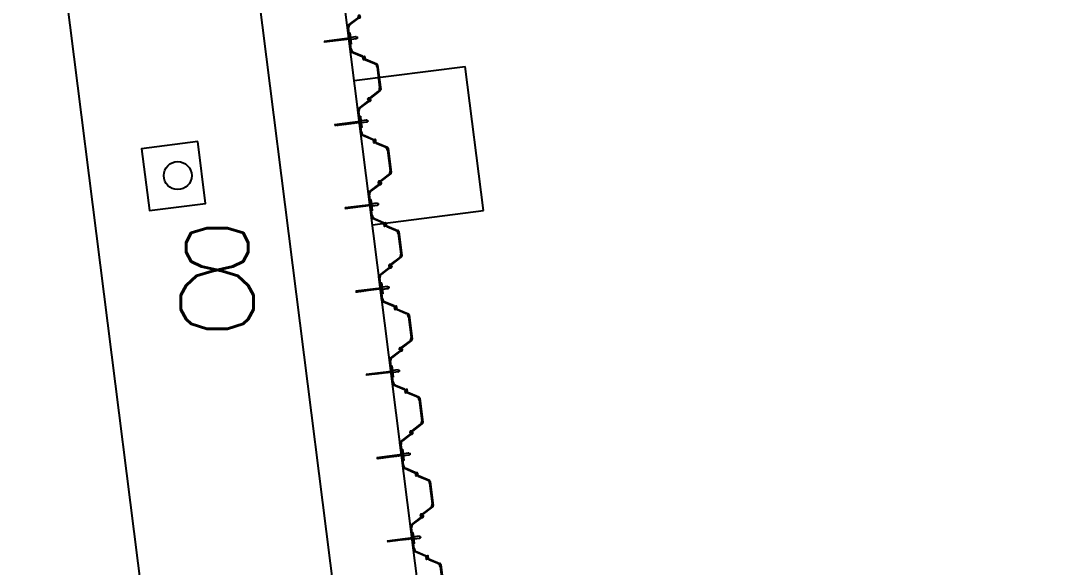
# Model space of a CAD drawing. Header units: inches. Extents: x 2621776591 to 2623670951, y 363331607 to 364354604.
# Drawn here: x 2622200070 to 2622218809, y 363773239 to 363782999 of the extents above; entities that cross this region are included whole.
import ezdxf

# ---------------------------------------------------------------- set-up
doc = ezdxf.new("R2010")
doc.units = ezdxf.units.IN
doc.header["$MEASUREMENT"] = 0
doc.linetypes.add('ACAD_ISO10W100', pattern=[18, 12, -3, 0, -3])
for name, color, linetype in [('BOLLARD', 1, 'Continuous'), ('Bollard Nos.', 7, 'Continuous'), ('DIM', 8, 'Continuous'), ('FENDER', 1, 'Continuous'), ('PIER', 7, 'Continuous'), ('SHEETPILE', 9, 'Continuous'), ('TEXT2', 1, 'Continuous')]:
    doc.layers.add(name, color=color, linetype=linetype)
doc.styles.add('ROMANS', font='romans')
pattern_1 = [(345, (493164.883786, 2793723.2724025), (0.0024652514046, 0.009200443495403), [])]

# ---------------------------------------------------------------- blocks, each defined once
blk = doc.blocks.new('AU25D')
at = {"color": 7}
for p, q in [((776, 28), (884, 213)), ((906, 225), (1344, 225)), ((938, 210), (1312, 210)), ((1474, 28), (1366, 213)), ((-18, 10), (-18, 3)), ((-8, 10), (-8, 8)), ((7, -7), (-7, 6)), ((-6, 22), (18, 22)), ((-5, 12), (15, 12)), ((23, -18), (20, 8)), ((32, -14), (30, 12)), ((718, -14), (720, 12)), ((727, -18), (730, 8)), ((756, 22), (732, 22)), ((755, 12), (735, 12)), ((757, 7), (743, -6)), ((743, -7), (757, 6)), ((750, 10), (755, 10)), ((758, 10), (758, 8)), ((768, 10), (768, 3)), ((773, 18), (770, -8)), ((782, 14), (780, -12)), ((786, 24), (873, 174)), ((1464, 24), (1377, 174)), ((1468, 14), (1470, -12)), ((1477, 18), (1480, -8)), ((1493, 7), (1507, -6)), ((1500, 10), (1495, 10)), ((0, -10), (5, -10)), ((26, -28), (134, -213)), ((36, -24), (123, -174)), ((724, -28), (616, -213)), ((714, -24), (627, -174)), ((732, -10), (732, -3)), ((742, -10), (742, -8)), ((744, -22), (768, -22)), ((750, -10), (745, -10)), ((745, -12), (765, -12)), ((1506, -22), (1482, -22)), ((1505, -12), (1485, -12)), ((1508, -10), (1508, -8)), ((1518, -10), (1518, -3)), ((594, -225), (156, -225)), ((562, -210), (188, -210))]:
    blk.add_line(p, q, dxfattribs=at)
at = {"color": 4, "linetype": 'ACAD_ISO10W100'}
for p, q in [((5, 0), (-5, 0)), ((0, 5), (0, -5)), ((755, 0), (745, 0)), ((750, 5), (750, -5)), ((750, 5), (750, -5)), ((750, -5), (750, 5)), ((1495, 0), (1505, 0)), ((1500, -5), (1500, 5))]:
    blk.add_line(p, q, dxfattribs=at)
at = {"color": 7}
for centre, radius, start, end in [((938, 135), 75, 90, 149.5537), ((906, 200), 25, 90, 149.5537), ((1312, 135), 75, 30.4463, 90), ((1344, 200), 25, 30.4463, 90), ((-6, 10), 12, 90, 180), ((-8, 3), 10, 180, 220.5383), ((-5, 10), 3, 90, 180), ((-5, 8), 3, 180, 228), ((15, 8), 5, 5.711, 90), ((18, 10), 12, 5.711, 90), ((732, 10), 12, 90, 174.289), ((735, 8), 5, 90, 174.289), ((742, -3), 10, 139.4617, 180), ((750, -10), 20, 90, 139.4617), ((755, 10), 3, 0, 90), ((755, 8), 2.13, 312, 90), ((756, 10), 12, 0, 90), ((755, 8), 3, 312, 0), ((758, 3), 10, 319.4617, 0), ((798, 16), 25, 149.5537, 174.289), ((807, 12), 25, 149.5537, 174.289), ((1443, 12), 25, 5.711, 30.4463), ((1452, 16), 25, 5.711, 30.4463), ((1495, 8), 2.13, 90, 228), ((1500, -10), 20, 40.5383, 90), ((1508, -3), 10, 0, 40.5383), ((0, 10), 20, 220.5383, 270), ((5, -8), 2.13, 270, 48), ((48, -16), 25, 185.711, 210.4463), ((57, -12), 25, 185.711, 210.4463), ((188, -135), 75, 210.4463, 270), ((562, -135), 75, 270, 329.5537), ((693, -12), 25, 329.5537, 354.289), ((702, -16), 25, 329.5537, 354.289), ((744, -10), 12, 180, 270), ((745, -8), 3, 132, 180), ((745, -10), 3, 180, 270), ((745, -8), 2.13, 132, 270), ((750, 10), 20, 270, 319.4617), ((765, -8), 5, 270, 354.289), ((768, -10), 12, 270, 354.289), ((1482, -10), 12, 185.711, 270), ((1485, -8), 5, 185.711, 270), ((1505, -10), 3, 270, 0), ((1506, -10), 12, 270, 0), ((1505, -8), 3, 0, 48), ((156, -200), 25, 210.4463, 270), ((594, -200), 25, 270, 329.5537)]:
    blk.add_arc(centre, radius, start, end, dxfattribs=at)
blk = doc.blocks.new('A$C571E2E11')
at = {"lineweight": 0}
h = blk.add_hatch(dxfattribs=at)
h.set_pattern_fill('ANSI31', color=9, scale=0.003, angle=300, style=0)
h.set_pattern_definition(pattern_1)
h.paths.add_polyline_path([(0.272, 0.386), (0.251, 0.399), (0, 0.014), (0.021, 0)])
h = blk.add_hatch(dxfattribs=at)
h.set_pattern_fill('ANSI31', color=9, scale=0.003, angle=300, style=0)
h.set_pattern_definition(pattern_1)
h.paths.add_polyline_path([(0.348, 0.503), (0.327, 0.517), (0.316, 0.5), (0.337, 0.486)])
at = {"color": 9, "lineweight": 0}
for points in [[(0.251, 0.399), (0, 0.014)], [(0.272, 0.386), (0.021, 0)], [(0.188, 0.464), (0.177, 0.447)], [(0.177, 0.447), (0.345, 0.338)], [(0.188, 0.464), (0.262, 0.416)], [(0.306, 0.507), (0.251, 0.423)], [(0.316, 0.5), (0.262, 0.416)], [(0.262, 0.416), (0.356, 0.355)], [(0.337, 0.486), (0.283, 0.402)], [(0.348, 0.479), (0.293, 0.396)], [(0.306, 0.507), (0.348, 0.479)], [(0.327, 0.517), (0.316, 0.5)], [(0.327, 0.517), (0.348, 0.503)], [(0.348, 0.503), (0.337, 0.486)], [(0.356, 0.355), (0.345, 0.338)], [(0, 0.014), (0.021, 0)]]:
    blk.add_lwpolyline(points, dxfattribs=at)
for centre, start, end in [((0.309, 0.488), 61.3563, 134.13), ((0.329, 0.475), 339.8269, 52.6006)]:
    blk.add_arc(centre, 0.0139, start, end, dxfattribs=at)
blk = doc.blocks.new('SHEETPILE')
at = {"color": 9, "xscale": 0.0009999999659256785, "yscale": 0.0009999999659256785, "zscale": 0.0009999999659256785, "rotation": 326.9660295775478}
for p in [(346.551, -225.077), (347.808, -225.894), (349.066, -226.712), (350.323, -227.53), (351.581, -228.347), (352.838, -229.165), (354.096, -229.983)]:
    blk.add_blockref('AU25D', p, dxfattribs=at)
at = {"color": 9, "lineweight": 30, "rotation": 359.9875883989228}
for p in [(346.489, -225.85, 0), (347.747, -226.668, 0), (349.004, -227.485, 0), (350.262, -228.303, 0), (351.519, -229.121, 0), (352.777, -229.939, 0), (354.034, -230.756, 0)]:
    blk.add_blockref('A$C571E2E11', p, dxfattribs=at)
blk = doc.blocks.new('A$C6b66f7a2')
at = {"layer": 'BOLLARD'}
blk.add_lwpolyline([(2622203227, 363780843), (2622202225, 363780716), (2622202365, 363779610), (2622203367, 363779737)], close=True, dxfattribs=at)
blk.add_circle((2622202870, 363780236), 250, dxfattribs=at)
at = {"layer": 'FENDER'}
for p, q in [((2622206022, 363781938), (2622208006, 363782188)), ((2622208332, 363779609), (2622208006, 363782188)), ((2622206348, 363779358), (2622208332, 363779609))]:
    blk.add_line(p, q, dxfattribs=at)
at = {"layer": 'Bollard Nos.', "style": 'ROMANS', "width": 1.2}
blk.add_text('8', height=1800, dxfattribs=at).set_placement((2622202649, 363777498))

msp = doc.modelspace()

# ---------------------------------------------------------------- linework, layer by layer
at = {"layer": 'FENDER'}
for p, q in [((2622206022.1, 363781937.7), (2622208006.4, 363782188.2)), ((2622208332, 363779608.6), (2622208006.4, 363782188.2)), ((2622206347.7, 363779358.2), (2622208332, 363779608.6))]:
    msp.add_line(p, q, dxfattribs=at)
at = {"layer": 'PIER'}
for p, q in [((2622237748.7, 363530591), (2622154132, 364193027.6)), ((2622236260.4, 363530403.2), (2622152831.8, 364191349.6))]:
    msp.add_line(p, q, dxfattribs=at)
at = {"layer": 'TEXT2'}
msp.add_line((2622151194.8, 364176374.2), (2622226613.1, 363579913.6), dxfattribs=at)

# ---------------------------------------------------------------- block references
at = {"layer": 'DIM'}
msp.add_blockref('A$C6b66f7a2', (0, 0), dxfattribs=at)
at = {"layer": 'SHEETPILE', "color": 10, "linetype": 'Continuous', "xscale": 999.9999629246952, "yscale": 999.99999995941, "zscale": 999.9999999999998, "rotation": 310.2281254504237}
msp.add_blockref('SHEETPILE', (2622154132, 364193027.6, 0), dxfattribs=at)

doc.saveas('drawing.dxf')
